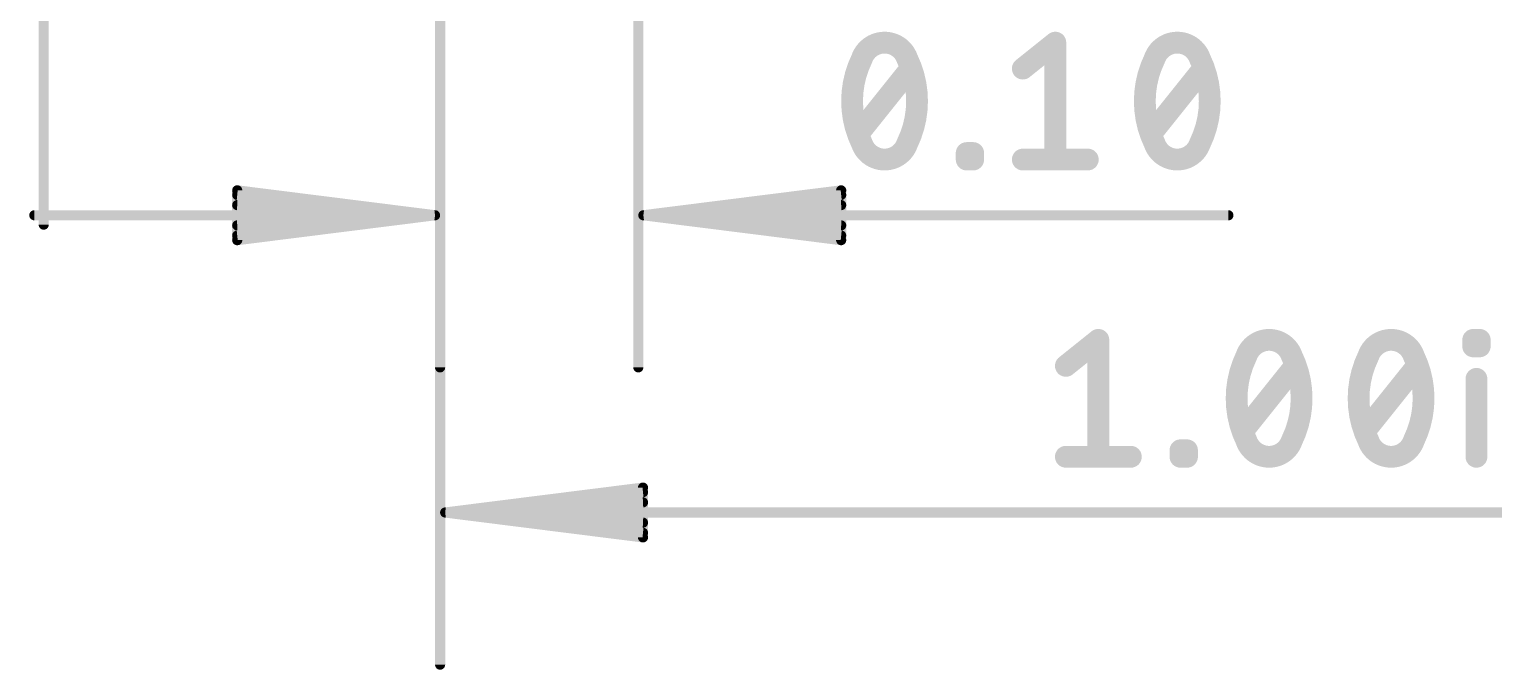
# Model space of a CAD drawing. Extents: x -29.2 to 57.4, y -24.7 to 35.4.
# Drawn here: x -5.27 to 13.5, y -10.91 to -2.7 of the extents above; entities that cross this region are included whole.
import ezdxf

# ---------------------------------------------------------------- set-up
doc = ezdxf.new("R2010")
doc.units = 0
doc.layers.add('47', color=253, linetype='CONTINUOUS')

msp = doc.modelspace()

# ---------------------------------------------------------------- linework, layer by layer
at = {"layer": '47'}
for points, const_width in [([(0, 2.54), (0, -7.03)], 0.13), ([(2.54, 2.54), (2.54, -7.03)], 0.13), ([(-5.08, -0.065), (-5.08, -5.2)], 0.13), ([(0, 0), (0, -10.84)], 0.13), ([(7.4681, -3.2002), (7.8843, -2.8672)], 0.2794), ([(7.8843, -2.8672), (7.8843, -4.3658)], 0.2794), ([(5.363, -4.0328), (6.029, -3.2002)], 0.2794), ([(9.1144, -4.0328), (9.7805, -3.2002)], 0.2794), ([(6.7485, -4.3658), (6.7485, -4.2825)], 0.2794), ([(6.7485, -4.2825), (6.8318, -4.2825)], 0.2794), ([(6.8318, -4.3658), (6.7485, -4.3658)], 0.2794), ([(6.8318, -4.2825), (6.8318, -4.3658)], 0.2794), ([(7.4681, -4.3658), (8.3006, -4.3658)], 0.2794), ([(-0.065, -5.08), (-2.6, -4.7608)], 0.13), ([(-2.6, -4.7608), (-2.6, -5.3992)], 0.13), ([(-0.065, -5.08), (-2.6, -4.82)], 0.13), ([(2.605, -5.08), (5.14, -4.7608)], 0.13), ([(2.605, -5.08), (5.14, -4.82)], 0.13), ([(5.14, -4.7608), (5.14, -5.3992)], 0.13), ([(-0.065, -5.08), (-5.2, -5.08)], 0.13), ([(-0.065, -5.08), (-2.6, -4.95)], 0.13), ([(-2.6, -5.3992), (-0.065, -5.08)], 0.13), ([(-2.6, -5.21), (-0.065, -5.08)], 0.13), ([(-2.6, -5.34), (-0.065, -5.08)], 0.13), ([(2.605, -5.08), (5.14, -4.95)], 0.13), ([(2.605, -5.08), (10.1028, -5.08)], 0.13), ([(5.14, -5.3992), (2.605, -5.08)], 0.13), ([(5.14, -5.21), (2.605, -5.08)], 0.13), ([(5.14, -5.34), (2.605, -5.08)], 0.13), ([(8.0197, -7.0102), (8.436, -6.6772)], 0.2794), ([(8.436, -6.6772), (8.436, -8.1758)], 0.2794), ([(13.2401, -6.7605), (13.2401, -6.6772)], 0.2794), ([(13.2401, -6.6772), (13.3233, -6.6772)], 0.2794), ([(13.3233, -6.6772), (13.3233, -6.7605)], 0.2794), ([(13.3233, -6.7605), (13.2401, -6.7605)], 0.2794), ([(10.2914, -7.8428), (10.9574, -7.0102)], 0.2794), ([(11.8545, -7.8428), (12.5205, -7.0102)], 0.2794), ([(13.2817, -8.1758), (13.2817, -7.1767)], 0.2794), ([(8.0197, -8.1758), (8.8523, -8.1758)], 0.2794), ([(9.4886, -8.1758), (9.4886, -8.0925)], 0.2794), ([(9.4886, -8.0925), (9.5718, -8.0925)], 0.2794), ([(9.5718, -8.1758), (9.4886, -8.1758)], 0.2794), ([(9.5718, -8.0925), (9.5718, -8.1758)], 0.2794), ([(0.065, -8.89), (2.6, -8.5708)], 0.13), ([(0.065, -8.89), (2.6, -8.63)], 0.13), ([(2.6, -8.5708), (2.6, -9.2092)], 0.13), ([(0.065, -8.89), (2.6, -8.76)], 0.13), ([(0.065, -8.89), (25.335, -8.89)], 0.13), ([(2.6, -9.2092), (0.065, -8.89)], 0.13), ([(2.6, -9.02), (0.065, -8.89)], 0.13), ([(2.6, -9.15), (0.065, -8.89)], 0.13)]:
    msp.add_lwpolyline(points, dxfattribs=dict(at, const_width=const_width))
for points, const_width in [([(5.696, -2.8672, 0.3205), (5.4046, -3.0753)], 0.2794), ([(5.9874, -3.0753, 0.3205), (5.696, -2.8672)], 0.2794), ([(5.696, -2.7974, 1), (5.696, -2.937)], 0.1397), ([(5.696, -2.9371, 1), (5.696, -2.7973)], 0.1397), ([(7.9542, -2.8672, 1), (7.8145, -2.8672)], 0.1397), ([(7.928, -2.9217, 1), (7.8407, -2.8127)], 0.1397), ([(9.4475, -2.8672, 0.3205), (9.1561, -3.0753)], 0.2794), ([(9.7389, -3.0753, 0.3205), (9.4475, -2.8672)], 0.2794), ([(9.4475, -2.7974, 1), (9.4475, -2.937)], 0.1397), ([(9.4475, -2.9371, 1), (9.4475, -2.7973)], 0.1397), ([(5.4046, -3.0753, 0.1139), (5.2797, -3.6165)], 0.2794), ([(5.3385, -3.0527, 1), (5.4707, -3.098)], 0.1397), ([(5.4674, -3.1059, 1), (5.3418, -3.0447)], 0.1397), ([(6.1123, -3.6165, 0.1139), (5.9874, -3.0753)], 0.2794), ([(6.0502, -3.0447, 1), (5.9246, -3.1059)], 0.1397), ([(5.9213, -3.098, 1), (6.0534, -3.0527)], 0.1397), ([(9.1561, -3.0753, 0.1139), (9.0312, -3.6165)], 0.2794), ([(9.09, -3.0527, 1), (9.2221, -3.098)], 0.1397), ([(9.2189, -3.1059, 1), (9.0933, -3.0447)], 0.1397), ([(9.8637, -3.6165, 0.1139), (9.7389, -3.0753)], 0.2794), ([(9.8016, -3.0447, 1), (9.6761, -3.1059)], 0.1397), ([(9.6728, -3.098, 1), (9.8049, -3.0527)], 0.1397), ([(6.0835, -3.2439, 1), (5.9745, -3.1566)], 0.1397), ([(7.4244, -3.1457, 1), (7.5117, -3.2548)], 0.1397), ([(9.835, -3.2439, 1), (9.7259, -3.1566)], 0.1397), ([(5.2797, -3.6165, 0.1139), (5.4046, -4.1577)], 0.2794), ([(5.3495, -3.6165, 1), (5.2099, -3.6165)], 0.1397), ([(5.2099, -3.6165, 1), (5.3495, -3.6165)], 0.1397), ([(5.9874, -4.1577, 0.1139), (6.1123, -3.6165)], 0.2794), ([(6.1821, -3.6165, 1), (6.0424, -3.6165)], 0.1397), ([(6.0424, -3.6165, 1), (6.1821, -3.6165)], 0.1397), ([(9.101, -3.6165, 1), (8.9613, -3.6165)], 0.1397), ([(8.9613, -3.6165, 1), (9.101, -3.6165)], 0.1397), ([(9.0312, -3.6165, 0.1139), (9.1561, -4.1577)], 0.2794), ([(9.7389, -4.1577, 0.1139), (9.8637, -3.6165)], 0.2794), ([(9.9336, -3.6165, 1), (9.7939, -3.6165)], 0.1397), ([(9.7939, -3.6165, 1), (9.9336, -3.6165)], 0.1397), ([(5.3084, -3.9891, 1), (5.4175, -4.0764)], 0.1397), ([(9.0599, -3.9891, 1), (9.169, -4.0764)], 0.1397), ([(5.4707, -4.135, 1), (5.3385, -4.1803)], 0.1397), ([(5.4046, -4.1577, 0.3205), (5.696, -4.3658)], 0.2794), ([(5.3418, -4.1883, 1), (5.4674, -4.1271)], 0.1397), ([(5.696, -4.3658, 0.3205), (5.9874, -4.1577)], 0.2794), ([(5.9246, -4.1271, 1), (6.0502, -4.1883)], 0.1397), ([(6.0534, -4.1803, 1), (5.9213, -4.135)], 0.1397), ([(9.1561, -4.1577, 0.3205), (9.4475, -4.3658)], 0.2794), ([(9.2221, -4.135, 1), (9.09, -4.1803)], 0.1397), ([(9.0933, -4.1883, 1), (9.2189, -4.1271)], 0.1397), ([(9.4475, -4.3658, 0.3205), (9.7389, -4.1577)], 0.2794), ([(9.6761, -4.1271, 1), (9.8016, -4.1883)], 0.1397), ([(9.8049, -4.1803, 1), (9.6728, -4.135)], 0.1397), ([(5.696, -4.296, 1), (5.696, -4.4356)], 0.1397), ([(5.696, -4.4356, 1), (5.696, -4.296)], 0.1397), ([(6.7485, -4.2127, 1), (6.7485, -4.3524)], 0.1397), ([(6.8184, -4.2825, 1), (6.6787, -4.2825)], 0.1397), ([(6.7485, -4.296, 1), (6.7485, -4.4356)], 0.1397), ([(6.6787, -4.3658, 1), (6.8184, -4.3658)], 0.1397), ([(6.9016, -4.2825, 1), (6.7619, -4.2825)], 0.1397), ([(6.7619, -4.3658, 1), (6.9016, -4.3658)], 0.1397), ([(6.8318, -4.3524, 1), (6.8318, -4.2127)], 0.1397), ([(6.8318, -4.4356, 1), (6.8318, -4.296)], 0.1397), ([(7.4681, -4.296, 1), (7.4681, -4.4356)], 0.1397), ([(7.8145, -4.3658, 1), (7.9542, -4.3658)], 0.1397), ([(8.3006, -4.4356, 1), (8.3006, -4.296)], 0.1397), ([(9.4475, -4.296, 1), (9.4475, -4.4356)], 0.1397), ([(9.4475, -4.4356, 1), (9.4475, -4.296)], 0.1397), ([(-2.5959, -4.7285, 1), (-2.6041, -4.793)], 0.065), ([(-2.5675, -4.7608, 1), (-2.6325, -4.7608)], 0.065), ([(-2.5967, -4.7877, 1), (-2.6033, -4.8523)], 0.065), ([(5.1725, -4.7608, 1), (5.1075, -4.7608)], 0.065), ([(5.1441, -4.793, 1), (5.1359, -4.7285)], 0.065), ([(5.1433, -4.8523, 1), (5.1367, -4.7877)], 0.065), ([(-5.2, -5.0475, 1), (-5.2, -5.1125)], 0.065), ([(-2.5983, -4.9175, 1), (-2.6017, -4.9825)], 0.065), ([(-0.0609, -5.1122, 1), (-0.0691, -5.0478)], 0.065), ([(-0.0691, -5.1122, 1), (-0.0609, -5.0478)], 0.065), ([(-0.0617, -5.1123, 1), (-0.0683, -5.0477)], 0.065), ([(-0.0683, -5.1123, 1), (-0.0617, -5.0477)], 0.065), ([(-0.0667, -5.1125, 1), (-0.0633, -5.0475)], 0.065), ([(-0.0633, -5.1125, 1), (-0.0667, -5.0475)], 0.065), ([(-0.065, -5.1125, 1), (-0.065, -5.0475)], 0.065), ([(2.605, -5.0475, 1), (2.605, -5.1125)], 0.065), ([(2.6091, -5.0478, 1), (2.6009, -5.1122)], 0.065), ([(2.6033, -5.0475, 1), (2.6067, -5.1125)], 0.065), ([(2.6067, -5.0475, 1), (2.6033, -5.1125)], 0.065), ([(2.6083, -5.0477, 1), (2.6017, -5.1123)], 0.065), ([(2.6017, -5.0477, 1), (2.6083, -5.1123)], 0.065), ([(2.6009, -5.0478, 1), (2.6091, -5.1122)], 0.065), ([(5.1417, -4.9825, 1), (5.1383, -4.9175)], 0.065), ([(10.1028, -5.1125, 1), (10.1028, -5.0475)], 0.065), ([(-5.1125, -5.2, 1), (-5.0475, -5.2)], 0.065), ([(-2.6017, -5.1775, 1), (-2.5983, -5.2425)], 0.065), ([(5.1383, -5.2425, 1), (5.1417, -5.1775)], 0.065), ([(-2.6033, -5.3077, 1), (-2.5967, -5.3723)], 0.065), ([(-2.6041, -5.367, 1), (-2.5959, -5.4315)], 0.065), ([(-2.6325, -5.3992, 1), (-2.5675, -5.3992)], 0.065), ([(5.1075, -5.3992, 1), (5.1725, -5.3992)], 0.065), ([(5.1359, -5.4315, 1), (5.1441, -5.367)], 0.065), ([(5.1367, -5.3723, 1), (5.1433, -5.3077)], 0.065), ([(8.5059, -6.6772, 1), (8.3662, -6.6772)], 0.1397), ([(8.4796, -6.7317, 1), (8.3924, -6.6227)], 0.1397), ([(10.6244, -6.6772, 0.3205), (10.333, -6.8853)], 0.2794), ([(10.9158, -6.8853, 0.3205), (10.6244, -6.6772)], 0.2794), ([(10.6244, -6.6074, 1), (10.6244, -6.747)], 0.1397), ([(10.6244, -6.747, 1), (10.6244, -6.6074)], 0.1397), ([(12.1875, -6.6772, 0.3205), (11.8961, -6.8853)], 0.2794), ([(12.4789, -6.8853, 0.3205), (12.1875, -6.6772)], 0.2794), ([(12.1875, -6.6074, 1), (12.1875, -6.747)], 0.1397), ([(12.1875, -6.747, 1), (12.1875, -6.6074)], 0.1397), ([(13.3099, -6.6772, 1), (13.1702, -6.6772)], 0.1397), ([(13.2401, -6.6074, 1), (13.2401, -6.747)], 0.1397), ([(13.3932, -6.6772, 1), (13.2535, -6.6772)], 0.1397), ([(13.3233, -6.747, 1), (13.3233, -6.6074)], 0.1397), ([(10.333, -6.8853, 0.1139), (10.2081, -7.4265)], 0.2794), ([(10.3958, -6.9159, 1), (10.2702, -6.8547)], 0.1397), ([(11.0407, -7.4265, 0.1139), (10.9158, -6.8853)], 0.2794), ([(10.9786, -6.8547, 1), (10.853, -6.9159)], 0.1397), ([(11.8961, -6.8853, 0.1139), (11.7712, -7.4265)], 0.2794), ([(11.9589, -6.9159, 1), (11.8333, -6.8547)], 0.1397), ([(12.6038, -7.4265, 0.1139), (12.4789, -6.8853)], 0.2794), ([(12.5417, -6.8547, 1), (12.4161, -6.9159)], 0.1397), ([(13.1702, -6.7605, 1), (13.3099, -6.7605)], 0.1397), ([(13.2401, -6.6906, 1), (13.2401, -6.8303)], 0.1397), ([(13.2535, -6.7605, 1), (13.3932, -6.7605)], 0.1397), ([(13.3233, -6.8303, 1), (13.3233, -6.6906)], 0.1397), ([(7.9761, -6.9557, 1), (8.0634, -7.0648)], 0.1397), ([(10.2669, -6.8627, 1), (10.3991, -6.908)], 0.1397), ([(10.8497, -6.908, 1), (10.9818, -6.8627)], 0.1397), ([(11.0119, -7.0539, 1), (10.9029, -6.9666)], 0.1397), ([(11.83, -6.8627, 1), (11.9622, -6.908)], 0.1397), ([(12.4128, -6.908, 1), (12.545, -6.8627)], 0.1397), ([(12.5751, -7.0539, 1), (12.466, -6.9666)], 0.1397), ([(-0.0325, -7.03, 1), (0.0325, -7.03)], 0.065), ([(2.5075, -7.03, 1), (2.5725, -7.03)], 0.065), ([(13.3515, -7.1767, 1), (13.2118, -7.1767)], 0.1397), ([(10.2779, -7.4265, 1), (10.1382, -7.4265)], 0.1397), ([(10.2081, -7.4265, 0.1139), (10.333, -7.9677)], 0.2794), ([(10.9158, -7.9677, 0.1139), (11.0407, -7.4265)], 0.2794), ([(11.1105, -7.4265, 1), (10.9708, -7.4265)], 0.1397), ([(11.7712, -7.4265, 0.1139), (11.8961, -7.9677)], 0.2794), ([(11.8411, -7.4265, 1), (11.7014, -7.4265)], 0.1397), ([(12.4789, -7.9677, 0.1139), (12.6038, -7.4265)], 0.2794), ([(12.6736, -7.4265, 1), (12.5339, -7.4265)], 0.1397), ([(10.1382, -7.4265, 1), (10.2779, -7.4265)], 0.1397), ([(10.9708, -7.4265, 1), (11.1105, -7.4265)], 0.1397), ([(11.7014, -7.4265, 1), (11.8411, -7.4265)], 0.1397), ([(12.5339, -7.4265, 1), (12.6736, -7.4265)], 0.1397), ([(10.2368, -7.7991, 1), (10.3459, -7.8864)], 0.1397), ([(10.3991, -7.945, 1), (10.2669, -7.9903)], 0.1397), ([(10.333, -7.9677, 0.3205), (10.6244, -8.1758)], 0.2794), ([(10.2702, -7.9983, 1), (10.3958, -7.9371)], 0.1397), ([(10.6244, -8.1758, 0.3205), (10.9158, -7.9677)], 0.2794), ([(10.853, -7.9371, 1), (10.9786, -7.9983)], 0.1397), ([(10.9818, -7.9903, 1), (10.8497, -7.945)], 0.1397), ([(11.7999, -7.7991, 1), (11.909, -7.8864)], 0.1397), ([(11.9622, -7.945, 1), (11.83, -7.9903)], 0.1397), ([(11.8961, -7.9677, 0.3205), (12.1875, -8.1758)], 0.2794), ([(11.8333, -7.9983, 1), (11.9589, -7.9371)], 0.1397), ([(12.1875, -8.1758, 0.3205), (12.4789, -7.9677)], 0.2794), ([(12.4161, -7.9371, 1), (12.5417, -7.9983)], 0.1397), ([(12.545, -7.9903, 1), (12.4128, -7.945)], 0.1397), ([(8.0197, -8.1059, 1), (8.0197, -8.2457)], 0.1397), ([(8.8523, -8.2457, 1), (8.8523, -8.1059)], 0.1397), ([(9.5584, -8.0925, 1), (9.4187, -8.0925)], 0.1397), ([(9.4886, -8.0227, 1), (9.4886, -8.1624)], 0.1397), ([(9.4886, -8.1059, 1), (9.4886, -8.2457)], 0.1397), ([(9.6417, -8.0925, 1), (9.502, -8.0925)], 0.1397), ([(9.5718, -8.1624, 1), (9.5718, -8.0227)], 0.1397), ([(9.5718, -8.2457, 1), (9.5718, -8.1059)], 0.1397), ([(10.6244, -8.106, 1), (10.6244, -8.2456)], 0.1397), ([(10.6244, -8.2456, 1), (10.6244, -8.106)], 0.1397), ([(12.1875, -8.106, 1), (12.1875, -8.2456)], 0.1397), ([(12.1875, -8.2456, 1), (12.1875, -8.106)], 0.1397), ([(8.3662, -8.1758, 1), (8.5059, -8.1758)], 0.1397), ([(9.4187, -8.1758, 1), (9.5584, -8.1758)], 0.1397), ([(9.502, -8.1758, 1), (9.6417, -8.1758)], 0.1397), ([(13.2118, -8.1758, 1), (13.3515, -8.1758)], 0.1397), ([(2.6325, -8.5708, 1), (2.5675, -8.5708)], 0.065), ([(2.6041, -8.603, 1), (2.5959, -8.5385)], 0.065), ([(2.6033, -8.6623, 1), (2.5967, -8.5977)], 0.065), ([(2.6017, -8.7925, 1), (2.5983, -8.7275)], 0.065), ([(0.065, -8.8575, 1), (0.065, -8.9225)], 0.065), ([(0.0691, -8.8578, 1), (0.0609, -8.9222)], 0.065), ([(0.0633, -8.8575, 1), (0.0667, -8.9225)], 0.065), ([(0.0667, -8.8575, 1), (0.0633, -8.9225)], 0.065), ([(0.0683, -8.8577, 1), (0.0617, -8.9223)], 0.065), ([(0.0617, -8.8577, 1), (0.0683, -8.9223)], 0.065), ([(0.0609, -8.8578, 1), (0.0691, -8.9222)], 0.065), ([(2.5983, -9.0525, 1), (2.6017, -8.9875)], 0.065), ([(2.5675, -9.2092, 1), (2.6325, -9.2092)], 0.065), ([(2.5959, -9.2415, 1), (2.6041, -9.177)], 0.065), ([(2.5967, -9.1823, 1), (2.6033, -9.1177)], 0.065), ([(-0.0325, -10.84, 1), (0.0325, -10.84)], 0.065)]:
    msp.add_lwpolyline(points, format="xyb", dxfattribs=dict(at, const_width=const_width))

doc.saveas('drawing.dxf')
